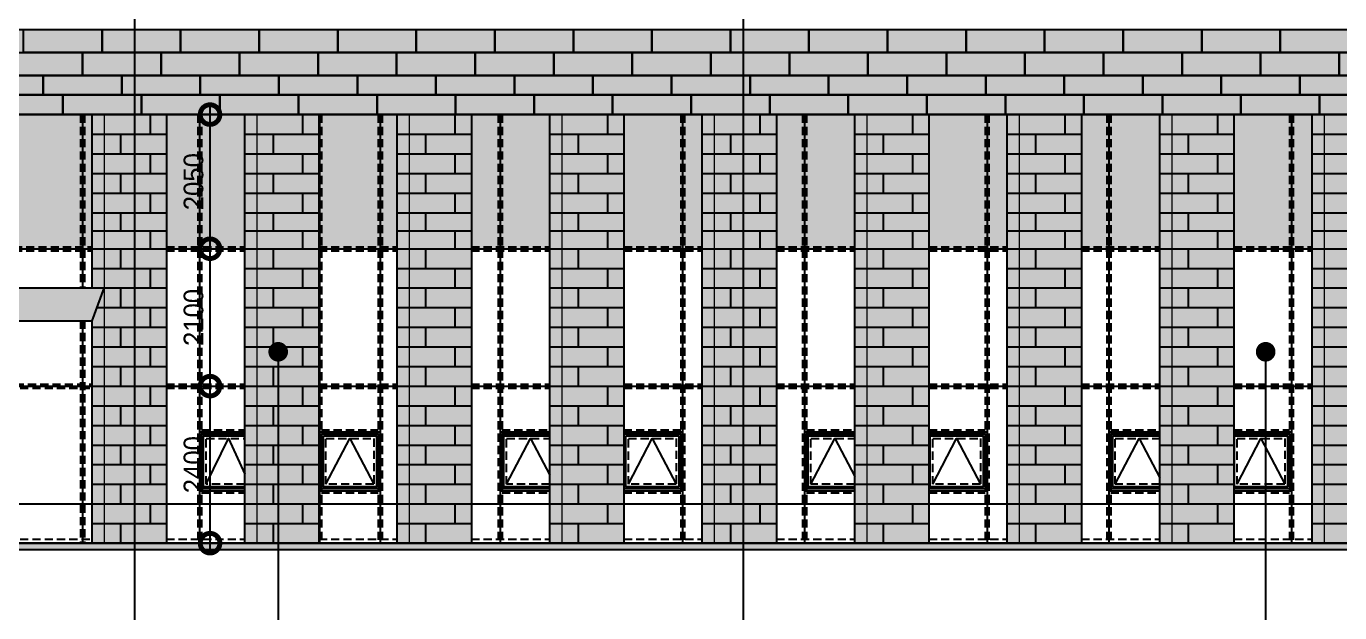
# Model space of a CAD drawing. Extents: x -430745 to 210250, y 0 to 148500.
# Drawn here: x 56336 to 76404, y 36066 to 45029 of the extents above; entities that cross this region are included whole.
import ezdxf

# ---------------------------------------------------------------- set-up
doc = ezdxf.new("R2010")
doc.units = 0
doc.header["$LTSCALE"] = 250
doc.header["$MEASUREMENT"] = 0
doc.linetypes.add('ACAD_ISO05W100', pattern=[33, 24, -3, 0, -3, 0, -3])
doc.linetypes.add('DASHED', pattern=[0.75, 0.5, -0.25])
doc.layers.get('0').update_dxf_attribs({"linetype": 'CONTINUOUS'})
doc.layers.get('Defpoints').update_dxf_attribs({"linetype": 'CONTINUOUS'})
for name, color, linetype in [('A-CEN', 1, 'CONTINUOUS'), ('A-DIM', 7, 'CONTINUOUS'), ('A-ELE-2', 2, 'CONTINUOUS'), ('A-ELE-253', 253, 'CONTINUOUS'), ('A-ELE-254', 254, 'CONTINUOUS'), ('A-ELE-7', 7, 'CONTINUOUS'), ('A-ELE-8 해치', 8, 'CONTINUOUS'), ('A-ELE-8 해치(세로)', 8, 'CONTINUOUS'), ('A-SITE', 2, 'ACAD_ISO05W100'), ('A-WIN-9', 9, 'CONTINUOUS'), ('A-WIN-HID', 9, 'DASHED')]:
    doc.layers.add(name, color=color, linetype=linetype)
doc.layers.add('A-ELE-9', color=9, linetype='CONTINUOUS', lineweight=5)
doc.layers.add('NOPLOT', color=193, linetype='CONTINUOUS', plot=False)
doc.layers.add('NOPLOT-TEXT', color=41, linetype='CONTINUOUS', plot=False)
doc.styles.add('Gdim', font='')
doc.styles.get('Gdim').set_extended_font_data('Dotum')
doc.dimstyles.new('Gdim100', dxfattribs={"dimscale": 100, "dimtxt": 3, "dimasz": 6, "dimexe": 1.5, "dimexo": 2, "dimgap": 1, "dimtad": 1, "dimdec": 0, "dimzin": 0, "dimdsep": 46, "dimtxsty": 'Gdim', "dimblk": 'DOTSMALL', "dimcen": 1.5, "dimdle": 1.5, "dimclrd": 1, "dimclre": 1, "dimclrt": 256, "dimazin": 0, "dimtfac": 1, "dimtdec": 0, "dimtix": 1, "dimtmove": 2, "dimatfit": 3, "dimldrblk": 'DOTSMALL', "dimfxl": 1.5, "dimtolj": 1, "dimtzin": 0, "dimlwd": -1, "dimlwe": -1, "dimarcsym": 0})
pattern_1 = [(50, (0, 0), (546.554, -47.8173), [57.15, -628.65]), (355, (0, 0), (-105.7285, 573.17), [45.72, -502.92]), (100.451, (45.55, -4), (440.8275, 525.35), [48.57, -534.27]), (46.1842, (0, 152.4), (813.237, -126.127), [85.725, -942.975]), (96.6356, (67.8, 141.9), (712.2127, 742.2767), [72.855, -801.405]), (351.184, (0, 152.4), (712.214, 742.2754), [68.58, -754.38]), (21, (76.2, 114.3), (454.8446, -306.7966), [57.15, -628.65]), (326, (76.2, 114.3), (185.406, 552.564), [45.72, -502.92]), (71.4514, (114.1, 88.73), (640.2495, 245.7686), [48.57, -534.27]), (37.5, (0, 0), (9.2658, 253.6651), [0, -496.824, 0, -510.54, 0, -504.825]), (7.5, (0, 0), (200.459, 300.5417), [0, -291.084, 0, -485.394, 0, -192.405]), (327.5, (-169.93, 0), (406.7718, -17.18623), [0, -190.5, 0, -594.36, 0, -788.67]), (317.5, (-246.13, 0), (444.3875, 76.2795), [0, -247.65, 0, -394.716, 0, -560.07])]

# ---------------------------------------------------------------- blocks, each defined once
blk = doc.blocks.new('A-CEN-EAST1')
at = {"layer": 'A-CEN'}
for p, q in [((14778320.5, -289571.4, 0), (14778320.5, -182238.1, 0)), ((14787620.5, -289571.4, 0), (14787620.5, -182238.1, 0)), ((14740192.8, -272425.9, 0), (14886741.9, -272425.9)), ((14740192.8, -273025.9, 0), (14843720.5, -273025.9, 0))]:
    blk.add_line(p, q, dxfattribs=at)
blk = doc.blocks.new('_DotSmall')
at = {"color": 0, "linetype": 'ByBlock', "const_width": 0.5}
blk.add_lwpolyline([(-0.0625, 0, 1), (0.0625, 0, 1)], format="xyb", close=True, dxfattribs=at)
blk = doc.blocks.new('*D18')
at = {"layer": 'Defpoints', "color": 0, "transparency": 16777216}
for p in [(58477, 39529, 0), (59144, 39529), (58477, 37129)]:
    blk.add_point(p, dxfattribs=at)
at = {"layer": 'NOPLOT', "color": 1, "transparency": 16777216}
for p, q in [((59144, 36979), (59144, 39679)), ((58677, 39529), (59294, 39529)), ((58677, 37129), (59294, 37129))]:
    blk.add_line(p, q, dxfattribs=at)
at = {"layer": 'NOPLOT', "color": 1, "transparency": 16777216, "xscale": 600, "yscale": 600, "zscale": 600}
for p, rotation in [((59144, 39529), 90), ((59144, 37129), 270)]:
    blk.add_blockref('_DotSmall', p, dxfattribs=dict(at, rotation=rotation))
at = {"layer": 'NOPLOT', "transparency": 16777216, "insert": (58893, 38329), "char_height": 300, "attachment_point": 5, "rotation": 90, "style": 'Gdim'}
blk.add_mtext('\\A1;2400', dxfattribs=at)
blk = doc.blocks.new('*D19')
at = {"layer": 'Defpoints', "color": 0, "transparency": 16777216}
for p in [(58477, 41629), (59144, 41629, 0), (58477, 39529)]:
    blk.add_point(p, dxfattribs=at)
at = {"layer": 'NOPLOT', "color": 1, "transparency": 16777216}
for p, q in [((59144, 39379, 0), (59144, 41779, 0)), ((58677, 41629, 0), (59294, 41629, 0)), ((58677, 39529, 0), (59294, 39529, 0))]:
    blk.add_line(p, q, dxfattribs=at)
at = {"layer": 'NOPLOT', "color": 1, "transparency": 16777216, "xscale": 600, "yscale": 600, "zscale": 600}
for p, rotation in [((59144, 41629, 0), 90), ((59144, 39529, 0), 270)]:
    blk.add_blockref('_DotSmall', p, dxfattribs=dict(at, rotation=rotation))
at = {"layer": 'NOPLOT', "transparency": 16777216, "insert": (58893, 40579, 0), "char_height": 300, "attachment_point": 5, "rotation": 90, "style": 'Gdim'}
blk.add_mtext('\\A1;2100', dxfattribs=at)
blk = doc.blocks.new('*D20')
at = {"layer": 'Defpoints', "color": 0, "transparency": 16777216}
for p in [(58477, 43679), (59144, 43679, 0), (58477, 41629)]:
    blk.add_point(p, dxfattribs=at)
at = {"layer": 'NOPLOT', "color": 1, "transparency": 16777216}
for p, q in [((59144, 41479, 0), (59144, 43829, 0)), ((58677, 43679, 0), (59294, 43679, 0)), ((58677, 41629, 0), (59294, 41629, 0))]:
    blk.add_line(p, q, dxfattribs=at)
at = {"layer": 'NOPLOT', "color": 1, "transparency": 16777216, "xscale": 600, "yscale": 600, "zscale": 600}
for p, rotation in [((59144, 43679, 0), 90), ((59144, 41629, 0), 270)]:
    blk.add_blockref('_DotSmall', p, dxfattribs=dict(at, rotation=rotation))
at = {"layer": 'NOPLOT', "transparency": 16777216, "insert": (58893, 42654, 0), "char_height": 300, "attachment_point": 5, "rotation": 90, "style": 'Gdim'}
blk.add_mtext('\\A1;2050', dxfattribs=at)
blk = doc.blocks.new('*D12')
at = {"layer": 'Defpoints', "color": 0, "transparency": 16777216}
for p in [(42227, 53179), (56595, 53179), (43095, 45079)]:
    blk.add_point(p, dxfattribs=at)
at = {"layer": 'NOPLOT', "color": 1, "transparency": 16777216}
for p, q in [((42227, 44929), (42227, 53329)), ((56395, 53179), (42077, 53179)), ((42895, 45079), (42077, 45079))]:
    blk.add_line(p, q, dxfattribs=at)
at = {"layer": 'NOPLOT', "color": 1, "transparency": 16777216, "xscale": 600, "yscale": 600, "zscale": 600}
for p, rotation in [((42227, 53179), 90), ((42227, 45079), 270)]:
    blk.add_blockref('_DotSmall', p, dxfattribs=dict(at, rotation=rotation))
at = {"layer": 'NOPLOT', "transparency": 16777216, "insert": (41977, 49129), "char_height": 300, "attachment_point": 5, "rotation": 90, "style": 'Gdim'}
blk.add_mtext('\\A1;8100', dxfattribs=at)
blk = doc.blocks.new('*U100')
for p, q in [((14400, 0), (14400, 350)), ((15600, 0), (15600, 350)), ((16800, 0), (16800, 350)), ((18000, 0), (18000, 350)), ((19200, 0), (19200, 350)), ((20400, 0), (20400, 350)), ((21600, 0), (21600, 350)), ((22800, 0), (22800, 350)), ((24000, 0), (24000, 350)), ((25200, 0), (25200, 350)), ((26400, 0), (26400, 350)), ((27600, 0), (27600, 350)), ((28800, 0), (28800, 350)), ((30000, 0), (30000, 350)), ((31200, 0), (31200, 350)), ((32400, 0), (32400, 350))]:
    blk.add_line(p, q)
at = {"layer": 'NOPLOT'}
for points in [[(13200, 350), (14400, 350), (14400, 0), (13200, 0)], [(14400, 350), (15600, 350), (15600, 0), (14400, 0)], [(15600, 350), (16800, 350), (16800, 0), (15600, 0)], [(16800, 350), (18000, 350), (18000, 0), (16800, 0)], [(18000, 350), (19200, 350), (19200, 0), (18000, 0)], [(19200, 350), (20400, 350), (20400, 0), (19200, 0)], [(20400, 350), (21600, 350), (21600, 0), (20400, 0)], [(21600, 350), (22800, 350), (22800, 0), (21600, 0)], [(22800, 350), (24000, 350), (24000, 0), (22800, 0)], [(24000, 350), (25200, 350), (25200, 0), (24000, 0)], [(25200, 350), (26400, 350), (26400, 0), (25200, 0)], [(26400, 350), (27600, 350), (27600, 0), (26400, 0)], [(27600, 350), (28800, 350), (28800, 0), (27600, 0)], [(28800, 350), (30000, 350), (30000, 0), (28800, 0)], [(30000, 350), (31200, 350), (31200, 0), (30000, 0)], [(31200, 350), (32400, 350), (32400, 0), (31200, 0)], [(32400, 350), (33600, 350), (33600, 0), (32400, 0)]]:
    blk.add_lwpolyline(points, close=True, dxfattribs=at)
blk = doc.blocks.new('*U83')
for p, q in [((13200, 0), (13200, 300)), ((14400, 0), (14400, 300)), ((15600, 0), (15600, 300)), ((16800, 0), (16800, 300)), ((18000, 0), (18000, 300)), ((19200, 0), (19200, 300)), ((20400, 0), (20400, 300)), ((21600, 0), (21600, 300)), ((22800, 0), (22800, 300)), ((24000, 0), (24000, 300)), ((25200, 0), (25200, 300)), ((26400, 0), (26400, 300)), ((27600, 0), (27600, 300)), ((28800, 0), (28800, 300)), ((30000, 0), (30000, 300)), ((31200, 0), (31200, 300)), ((32400, 0), (32400, 300))]:
    blk.add_line(p, q)
at = {"layer": 'NOPLOT'}
for points in [[(12000, 300), (13200, 300), (13200, 0), (12000, 0)], [(13200, 300), (14400, 300), (14400, 0), (13200, 0)], [(14400, 300), (15600, 300), (15600, 0), (14400, 0)], [(15600, 300), (16800, 300), (16800, 0), (15600, 0)], [(16800, 300), (18000, 300), (18000, 0), (16800, 0)], [(18000, 300), (19200, 300), (19200, 0), (18000, 0)], [(19200, 300), (20400, 300), (20400, 0), (19200, 0)], [(20400, 300), (21600, 300), (21600, 0), (20400, 0)], [(21600, 300), (22800, 300), (22800, 0), (21600, 0)], [(22800, 300), (24000, 300), (24000, 0), (22800, 0)], [(24000, 300), (25200, 300), (25200, 0), (24000, 0)], [(25200, 300), (26400, 300), (26400, 0), (25200, 0)], [(26400, 300), (27600, 300), (27600, 0), (26400, 0)], [(27600, 300), (28800, 300), (28800, 0), (27600, 0)], [(28800, 300), (30000, 300), (30000, 0), (28800, 0)], [(30000, 300), (31200, 300), (31200, 0), (30000, 0)], [(31200, 300), (32400, 300), (32400, 0), (31200, 0)], [(32400, 300), (33600, 300), (33600, 0), (32400, 0)]]:
    blk.add_lwpolyline(points, close=True, dxfattribs=at)
blk = doc.blocks.new('*U102')
for p, q in [((13200, 0), (13200, 350)), ((14400, 0), (14400, 350)), ((15600, 0), (15600, 350)), ((16800, 0), (16800, 350)), ((18000, 0), (18000, 350)), ((19200, 0), (19200, 350)), ((20400, 0), (20400, 350)), ((21600, 0), (21600, 350)), ((22800, 0), (22800, 350)), ((24000, 0), (24000, 350)), ((25200, 0), (25200, 350)), ((26400, 0), (26400, 350)), ((27600, 0), (27600, 350)), ((28800, 0), (28800, 350)), ((30000, 0), (30000, 350)), ((31200, 0), (31200, 350)), ((32400, 0), (32400, 350))]:
    blk.add_line(p, q)
at = {"layer": 'NOPLOT'}
for points in [[(12000, 350), (13200, 350), (13200, 0), (12000, 0)], [(13200, 350), (14400, 350), (14400, 0), (13200, 0)], [(14400, 350), (15600, 350), (15600, 0), (14400, 0)], [(15600, 350), (16800, 350), (16800, 0), (15600, 0)], [(16800, 350), (18000, 350), (18000, 0), (16800, 0)], [(18000, 350), (19200, 350), (19200, 0), (18000, 0)], [(19200, 350), (20400, 350), (20400, 0), (19200, 0)], [(20400, 350), (21600, 350), (21600, 0), (20400, 0)], [(21600, 350), (22800, 350), (22800, 0), (21600, 0)], [(22800, 350), (24000, 350), (24000, 0), (22800, 0)], [(24000, 350), (25200, 350), (25200, 0), (24000, 0)], [(25200, 350), (26400, 350), (26400, 0), (25200, 0)], [(26400, 350), (27600, 350), (27600, 0), (26400, 0)], [(27600, 350), (28800, 350), (28800, 0), (27600, 0)], [(28800, 350), (30000, 350), (30000, 0), (28800, 0)], [(30000, 350), (31200, 350), (31200, 0), (30000, 0)], [(31200, 350), (32400, 350), (32400, 0), (31200, 0)], [(32400, 350), (33600, 350), (33600, 0), (32400, 0)]]:
    blk.add_lwpolyline(points, close=True, dxfattribs=at)
blk = doc.blocks.new('*U85')
for p, q in [((13200, 0), (13200, 300)), ((14400, 0), (14400, 300)), ((15600, 0), (15600, 300)), ((16800, 0), (16800, 300)), ((18000, 0), (18000, 300)), ((19200, 0), (19200, 300)), ((20400, 0), (20400, 300)), ((21600, 0), (21600, 300)), ((22800, 0), (22800, 300)), ((24000, 0), (24000, 300)), ((25200, 0), (25200, 300)), ((26400, 0), (26400, 300)), ((27600, 0), (27600, 300)), ((28800, 0), (28800, 300)), ((30000, 0), (30000, 300)), ((31200, 0), (31200, 300)), ((32400, 0), (32400, 300))]:
    blk.add_line(p, q)
at = {"layer": 'NOPLOT'}
for points in [[(12000, 300), (13200, 300), (13200, 0), (12000, 0)], [(13200, 300), (14400, 300), (14400, 0), (13200, 0)], [(14400, 300), (15600, 300), (15600, 0), (14400, 0)], [(15600, 300), (16800, 300), (16800, 0), (15600, 0)], [(16800, 300), (18000, 300), (18000, 0), (16800, 0)], [(18000, 300), (19200, 300), (19200, 0), (18000, 0)], [(19200, 300), (20400, 300), (20400, 0), (19200, 0)], [(20400, 300), (21600, 300), (21600, 0), (20400, 0)], [(21600, 300), (22800, 300), (22800, 0), (21600, 0)], [(22800, 300), (24000, 300), (24000, 0), (22800, 0)], [(24000, 300), (25200, 300), (25200, 0), (24000, 0)], [(25200, 300), (26400, 300), (26400, 0), (25200, 0)], [(26400, 300), (27600, 300), (27600, 0), (26400, 0)], [(27600, 300), (28800, 300), (28800, 0), (27600, 0)], [(28800, 300), (30000, 300), (30000, 0), (28800, 0)], [(30000, 300), (31200, 300), (31200, 0), (30000, 0)], [(31200, 300), (32400, 300), (32400, 0), (31200, 0)], [(32400, 300), (33600, 300), (33600, 0), (32400, 0)]]:
    blk.add_lwpolyline(points, close=True, dxfattribs=at)
blk = doc.blocks.new('A$C13511a39')
at = {"layer": 'A-ELE-8 해치(세로)'}
for p, q in [((700, 0), (700, -300)), ((250, -300), (250, -600)), ((700, -600), (700, -900)), ((250, -900), (250, -1200)), ((700, -1200), (700, -1500)), ((250, -1500), (250, -1775)), ((700, -1775), (700, -2050)), ((250, -2050), (250, -2350)), ((700, -2350), (700, -2650)), ((250, -2650), (250, -2950)), ((700, -2950), (700, -3250)), ((250, -3250), (250, -3550)), ((700, -3550), (700, -3850)), ((250, -3850), (250, -4150)), ((700, -4150), (700, -4450)), ((250, -4450), (250, -4750)), ((700, -4750), (700, -5050)), ((250, -5050), (250, -5350)), ((700, -5350), (700, -5650)), ((250, -5650), (250, -5950)), ((700, -5950), (700, -6250)), ((250, -6250), (250, -6550))]:
    blk.add_line(p, q, dxfattribs=at)

msp = doc.modelspace()

# ---------------------------------------------------------------- hatches: boundary and pattern name
at = {"layer": 'A-ELE-253'}
h = msp.add_hatch(dxfattribs=at)
h.set_pattern_fill('AR-CONC', color=256, scale=3)
h.set_pattern_definition([(50, (0, 44926), (546.554, -47.8173), [57.15, -628.65]), (355, (0, 44926), (-105.7285, 573.17), [45.72, -502.92]), (100.451, (45.55, 44922), (440.8275, 525.35), [48.57, -534.27]), (46.1842, (0, 45078.4), (813.237, -126.127), [85.725, -942.975]), (96.6356, (67.8, 45067.9), (712.213, 742.2767), [72.855, -801.405]), (351.184, (0, 45078.4), (712.214, 742.2754), [68.58, -754.38]), (21, (76.2, 45040.3), (454.8446, -306.7966), [57.15, -628.65]), (326, (76.2, 45040.3), (185.406, 552.564), [45.72, -502.92]), (71.4514, (114.1, 45014.7), (640.2495, 245.7686), [48.57, -534.27]), (37.5, (0, 44925.98), (9.2658, 253.6651), [0, -496.824, 0, -510.54, 0, -504.825]), (7.5, (0, 44925.98), (200.459, 300.5417), [0, -291.084, 0, -485.394, 0, -192.405]), (327.5, (-169.93, 44925.98), (406.7718, -17.18623), [0, -190.5, 0, -594.36, 0, -788.67]), (317.5, (-246.13, 44926), (444.3875, 76.2795), [0, -247.65, 0, -394.716, 0, -560.07])])
h.paths.add_polyline_path([(103995.3, 37506), (105470.3, 37628.9), (105470.3, 44978.9), (43095.3, 44978.9), (43095.3, 36928.9), (43095.3, 36928.9), (44495.3, 37006.7), (44495.3, 43678.9), (103995.3, 43678.9)])
h = msp.add_hatch(dxfattribs=at)
h.set_pattern_fill('AR-CONC', color=256, scale=3)
h.set_pattern_definition(pattern_1)
h.paths.add_polyline_path([(45876.8, 43678.9), (45693.7, 43678.9), (45693.7, 37128.9), (45876.8, 37128.9)])
h.paths.add_polyline_path([(46826.8, 43678.9), (45876.8, 43678.9), (45876.8, 37128.9), (46826.8, 37128.9)])
h.paths.add_polyline_path([(48206.8, 43678.9), (48023.7, 43678.9), (48023.7, 37128.9), (48206.8, 37128.9)])
h.paths.add_polyline_path([(49156.8, 43678.9), (48206.8, 43678.9), (48206.8, 37128.9), (49156.8, 37128.9)])
h.paths.add_polyline_path([(50536.8, 43678.9), (50353.7, 43678.9), (50353.7, 37128.9), (50536.8, 37128.9)])
h.paths.add_polyline_path([(51486.8, 43678.9), (50536.8, 43678.9), (50536.8, 41028.9), (51486.8, 41028.9)])
h.paths.add_polyline_path([(57526.8, 41028.9), (50536.8, 41028.9), (50931.1, 40528.9), (57343.7, 40528.9)])
h.paths.add_polyline_path([(51486.8, 40528.9), (50931.1, 40528.9), (50536.8, 41028.9), (50536.8, 37128.9), (51486.8, 37128.9)])
h.paths.add_polyline_path([(52866.8, 43678.9), (52683.7, 43678.9), (52683.7, 41028.9), (52866.8, 41028.9)])
h.paths.add_polyline_path([(53816.8, 43678.9), (52866.8, 43678.9), (52866.8, 41028.9), (53816.8, 41028.9)])
h.paths.add_polyline_path([(55196.8, 43678.9), (55013.7, 43678.9), (55013.7, 41028.9), (55196.8, 41028.9)])
h.paths.add_polyline_path([(56146.8, 43678.9), (55196.8, 43678.9), (55196.8, 41028.9), (56146.8, 41028.9)])
h.paths.add_polyline_path([(58476.8, 43678.9), (57526.8, 43678.9), (57526.8, 37128.9), (58476.8, 37128.9)])
h.paths.add_polyline_path([(57526.8, 43678.9), (57343.7, 43678.9), (57343.7, 41028.9), (57526.8, 41028.9)])
h.paths.add_polyline_path([(57526.8, 41028.9), (57343.7, 40528.9), (57343.7, 37128.9), (57526.8, 37128.9)])
h.paths.add_polyline_path([(59856.8, 43678.9), (59673.7, 43678.9), (59673.7, 37128.9), (59856.8, 37128.9)])
h.paths.add_polyline_path([(60806.8, 43678.9), (59856.8, 43678.9), (59856.8, 37128.9), (60806.8, 37128.9)])
h.paths.add_polyline_path([(63136.8, 43678.9), (62186.8, 43678.9), (62186.8, 37128.9), (63136.8, 37128.9)])
h.paths.add_polyline_path([(62186.8, 43678.9), (62003.7, 43678.9), (62003.7, 37128.9), (62186.8, 37128.9)])
h.paths.add_polyline_path([(64516.8, 43678.9), (64333.7, 43678.9), (64333.7, 37128.9), (64516.8, 37128.9)])
h.paths.add_polyline_path([(65466.8, 43678.9), (64516.8, 43678.9), (64516.8, 37128.9), (65466.8, 37128.9)])
h.paths.add_polyline_path([(66846.8, 43678.9), (66663.7, 43678.9), (66663.7, 37128.9), (66846.8, 37128.9)])
h.paths.add_polyline_path([(67796.8, 43678.9), (66846.8, 43678.9), (66846.8, 37128.9), (67796.8, 37128.9)])
h.paths.add_polyline_path([(69176.8, 43678.9), (68993.7, 43678.9), (68993.7, 37128.9), (69176.8, 37128.9)])
h.paths.add_polyline_path([(70126.8, 43678.9), (69176.8, 43678.9), (69176.8, 37128.9), (70126.8, 37128.9)])
h.paths.add_polyline_path([(71506.8, 43678.9), (71323.7, 43678.9), (71323.7, 37128.9), (71506.8, 37128.9)])
h.paths.add_polyline_path([(72456.8, 43678.9), (71506.8, 43678.9), (71506.8, 37128.9), (72456.8, 37128.9)])
h.paths.add_polyline_path([(73836.8, 43678.9), (73653.7, 43678.9), (73653.7, 37128.9), (73836.8, 37128.9)])
h.paths.add_polyline_path([(74786.8, 43678.9), (73836.8, 43678.9), (73836.8, 37128.9), (74786.8, 37128.9)])
h.paths.add_polyline_path([(76166.8, 43678.9), (75983.7, 43678.9), (75983.7, 37128.9), (76166.8, 37128.9)])
h.paths.add_polyline_path([(77116.8, 43678.9), (76166.8, 43678.9), (76166.8, 37128.9), (77116.8, 37128.9)])
h.paths.add_polyline_path([(78496.8, 43678.9), (78313.7, 43678.9), (78313.7, 37128.9), (78496.8, 37128.9)])
h.paths.add_polyline_path([(79446.8, 43678.9), (78496.8, 43678.9), (78496.8, 37128.9), (79446.8, 37128.9)])
h.paths.add_polyline_path([(80826.8, 43678.9), (80643.7, 43678.9), (80643.7, 37128.9), (80826.8, 37128.9)])
h.paths.add_polyline_path([(81776.8, 43678.9), (80826.8, 43678.9), (80826.8, 37128.9), (81776.8, 37128.9)])
h.paths.add_polyline_path([(83156.8, 43678.9), (82973.7, 43678.9), (82973.7, 37128.9), (83156.8, 37128.9)])
h.paths.add_polyline_path([(84106.8, 43678.9), (83156.8, 43678.9), (83156.8, 37128.9), (84106.8, 37128.9)])
h.paths.add_polyline_path([(85486.8, 43678.9), (85303.7, 43678.9), (85303.7, 37128.9), (85486.8, 37128.9)])
h.paths.add_polyline_path([(86436.8, 43678.9), (85486.8, 43678.9), (85486.8, 37128.9), (86436.8, 37128.9)])
h.paths.add_polyline_path([(87816.8, 43678.9), (87633.7, 43678.9), (87633.7, 37128.9), (87816.8, 37128.9)])
h.paths.add_polyline_path([(88766.8, 43678.9), (87816.8, 43678.9), (87816.8, 37128.9), (88766.8, 37128.9)])
h.paths.add_polyline_path([(90146.8, 43678.9), (89963.7, 43678.9), (89963.7, 37128.9), (90146.8, 37128.9)])
h.paths.add_polyline_path([(91096.8, 43678.9), (90146.8, 43678.9), (90146.8, 37128.9), (91096.8, 37128.9)])
h.paths.add_polyline_path([(92476.8, 43678.9), (92293.7, 43678.9), (92293.7, 37128.9), (92476.8, 37128.9)])
h.paths.add_polyline_path([(93426.8, 43678.9), (92476.8, 43678.9), (92476.8, 37128.9), (93426.8, 37128.9)])
h.paths.add_polyline_path([(94806.8, 43678.9), (94623.7, 43678.9), (94623.7, 37128.9), (94806.8, 37128.9)])
h.paths.add_polyline_path([(95756.8, 43678.9), (94806.8, 43678.9), (94806.8, 37128.9), (95756.8, 37128.9)])
h.paths.add_polyline_path([(97136.8, 43678.9), (96953.7, 43678.9), (96953.7, 37128.9), (97136.8, 37128.9)])
h.paths.add_polyline_path([(98086.8, 43678.9), (97136.8, 43678.9), (97136.8, 37128.9), (98086.8, 37128.9)])
h.paths.add_polyline_path([(99466.8, 43678.9), (99283.7, 43678.9), (99283.7, 37128.9), (99466.8, 37128.9)])
h.paths.add_polyline_path([(100416.8, 43678.9), (99466.8, 43678.9), (99466.8, 37128.9), (100416.8, 37128.9)])
h.paths.add_polyline_path([(101796.8, 37322.8), (102746.8, 37402), (102746.8, 43678.9), (101796.8, 43678.9)])
h.paths.add_polyline_path([(101613.7, 37307.6), (101796.8, 37322.8), (101796.8, 43678.9), (101613.7, 43678.9)])
h = msp.add_hatch(dxfattribs=at)
h.set_pattern_fill('AR-CONC', color=256, scale=3)
h.set_pattern_definition(pattern_1)
h.paths.add_polyline_path([(99470.3, 37128.9), (44495.3, 37128.9), (44495.3, 37006.7), (44895.3, 37028.9), (98270.3, 37028.9)])
at = {"layer": 'A-ELE-254'}
h = msp.add_hatch(color=256, dxfattribs=at)
h.dxf.hatch_style = 1
h.paths.add_polyline_path([(47815.3, 43678.9), (46895.3, 43678.9), (46895.3, 41628.9), (47815.3, 41628.9)])
h.paths.add_polyline_path([(48023.7, 43678.9), (47815.3, 43678.9), (47815.3, 41628.9), (48023.7, 41628.9)])
h.paths.add_polyline_path([(49635.3, 43678.9), (49156.8, 43678.9), (49156.8, 41628.9), (49635.3, 41628.9)])
h.paths.add_polyline_path([(50353.7, 43678.9), (49635.3, 43678.9), (49635.3, 41628.9), (50353.7, 41628.9)])
h.paths.add_polyline_path([(52345.3, 43678.9), (51486.8, 43678.9), (51486.8, 41628.9), (52345.3, 41628.9)])
h.paths.add_polyline_path([(52683.7, 43678.9), (52345.3, 43678.9), (52345.3, 41628.9), (52683.7, 41628.9)])
h.paths.add_polyline_path([(55013.7, 43678.9), (53816.8, 43678.9), (53816.8, 41628.9), (55013.7, 41628.9)])
h.paths.add_polyline_path([(57075.3, 43678.9), (56165.3, 43678.9), (56165.3, 41628.9), (57075.3, 41628.9)])
h.paths.add_polyline_path([(57343.7, 43678.9), (57075.3, 43678.9), (57075.3, 41628.9), (57343.7, 41628.9)])
h.paths.add_polyline_path([(58925.3, 43678.9), (58476.8, 43678.9), (58476.8, 41628.9), (58925.3, 41628.9)])
h.paths.add_polyline_path([(59673.7, 43678.9), (58925.3, 43678.9), (58925.3, 41628.9), (59673.7, 41628.9)])
h.paths.add_polyline_path([(61715.3, 43678.9), (60806.8, 43678.9), (60806.8, 41628.9), (61715.3, 41628.9)])
h.paths.add_polyline_path([(62003.7, 43678.9), (61715.3, 43678.9), (61715.3, 41628.9), (62003.7, 41628.9)])
h.paths.add_polyline_path([(63575.3, 43678.9), (63136.8, 43678.9), (63136.8, 41628.9), (63575.3, 41628.9)])
h.paths.add_polyline_path([(64333.7, 43678.9), (63575.3, 43678.9), (63575.3, 41628.9), (64333.7, 41628.9)])
h.paths.add_polyline_path([(66365.3, 43678.9), (65466.8, 43678.9), (65466.8, 41628.9), (66365.3, 41628.9)])
h.paths.add_polyline_path([(66663.7, 43678.9), (66365.3, 43678.9), (66365.3, 41628.9), (66663.7, 41628.9)])
h.paths.add_polyline_path([(68225.3, 43678.9), (67796.8, 43678.9), (67796.8, 41628.9), (68225.3, 41628.9)])
h.paths.add_polyline_path([(68993.7, 43678.9), (68225.3, 43678.9), (68225.3, 41628.9), (68993.7, 41628.9)])
h.paths.add_polyline_path([(71015.3, 43678.9), (70126.8, 43678.9), (70126.8, 41628.9), (71015.3, 41628.9)])
h.paths.add_polyline_path([(71323.7, 43678.9), (71015.3, 43678.9), (71015.3, 41628.9), (71323.7, 41628.9)])
h.paths.add_polyline_path([(72875.3, 43678.9), (72456.8, 43678.9), (72456.8, 41628.9), (72875.3, 41628.9)])
h.paths.add_polyline_path([(73653.7, 43678.9), (72875.3, 43678.9), (72875.3, 41628.9), (73653.7, 41628.9)])
h.paths.add_polyline_path([(75665.3, 43678.9), (74786.8, 43678.9), (74786.8, 41628.9), (75665.3, 41628.9)])
h.paths.add_polyline_path([(75983.7, 43678.9), (75665.3, 43678.9), (75665.3, 41628.9), (75983.7, 41628.9)])
h.paths.add_polyline_path([(77525.3, 43678.9), (77116.8, 43678.9), (77116.8, 41628.9), (77525.3, 41628.9)])
h.paths.add_polyline_path([(78313.7, 43678.9), (77525.3, 43678.9), (77525.3, 41628.9), (78313.7, 41628.9)])
h.paths.add_polyline_path([(80315.3, 43678.9), (79446.8, 43678.9), (79446.8, 41628.9), (80315.3, 41628.9)])
h.paths.add_polyline_path([(80643.7, 43678.9), (80315.3, 43678.9), (80315.3, 41628.9), (80643.7, 41628.9)])
h.paths.add_polyline_path([(82289.3, 43678.9), (81776.8, 43678.9), (81776.8, 41628.9), (82289.3, 41628.9)])
h.paths.add_polyline_path([(82973.7, 43678.9), (82289.3, 43678.9), (82289.3, 41628.9), (82973.7, 41628.9)])
h.paths.add_polyline_path([(84377.3, 43678.9), (84106.8, 43678.9), (84106.8, 41628.9), (84377.3, 41628.9)])
h.paths.add_polyline_path([(85303.7, 43678.9), (84377.3, 43678.9), (84377.3, 41628.9), (85303.7, 41628.9)])
h.paths.add_polyline_path([(87301.3, 43678.9), (86465.3, 43678.9), (86465.3, 41628.9), (87301.3, 41628.9)])
h.paths.add_polyline_path([(86465.3, 43678.9), (86436.8, 43678.9), (86436.8, 41628.9), (86465.3, 41628.9)])
h.paths.add_polyline_path([(87633.7, 43678.9), (87301.3, 43678.9), (87301.3, 41628.9), (87633.7, 41628.9)])
h.paths.add_polyline_path([(88973.3, 43678.9), (88766.8, 43678.9), (88766.8, 41628.9), (88973.3, 41628.9)])
h.paths.add_polyline_path([(89809.3, 43678.9), (88973.3, 43678.9), (88973.3, 41628.9), (89809.3, 41628.9)])
h.paths.add_polyline_path([(89963.7, 43678.9), (89809.3, 43678.9), (89809.3, 41628.9), (89963.7, 41628.9)])
h.paths.add_polyline_path([(91595.3, 43678.9), (91096.8, 43678.9), (91096.8, 41628.9), (91595.3, 41628.9)])
h.paths.add_polyline_path([(92293.7, 43678.9), (91595.3, 43678.9), (91595.3, 41628.9), (92293.7, 41628.9)])
h.paths.add_polyline_path([(93495.3, 43678.9), (93426.8, 43678.9), (93426.8, 41628.9), (93495.3, 41628.9)])
h.paths.add_polyline_path([(94445.3, 43678.9), (93495.3, 43678.9), (93495.3, 41628.9), (94445.3, 41628.9)])
h.paths.add_polyline_path([(94623.7, 43678.9), (94445.3, 43678.9), (94445.3, 41628.9), (94623.7, 41628.9)])
h.paths.add_polyline_path([(96345.3, 43678.9), (95756.8, 43678.9), (95756.8, 41628.9), (96345.3, 41628.9)])
h.paths.add_polyline_path([(96953.7, 43678.9), (96345.3, 43678.9), (96345.3, 41628.9), (96953.7, 41628.9)])
h.paths.add_polyline_path([(98245.3, 43678.9), (98086.8, 43678.9), (98086.8, 41628.9), (98245.3, 41628.9)])
h.paths.add_polyline_path([(99195.3, 43678.9), (98245.3, 43678.9), (98245.3, 41628.9), (99195.3, 41628.9)])
h.paths.add_polyline_path([(99283.7, 43678.9), (99195.3, 43678.9), (99195.3, 41628.9), (99283.7, 41628.9)])
h.paths.add_polyline_path([(101095.3, 43678.9), (100416.8, 43678.9), (100416.8, 41628.9), (101095.3, 41628.9)])
h.paths.add_polyline_path([(101613.7, 43678.9), (101095.3, 43678.9), (101095.3, 41628.9), (101613.7, 41628.9)])
h.paths.add_polyline_path([(102995.3, 43678.9), (102746.8, 43678.9), (102746.8, 41628.9), (102995.3, 41628.9)])
h.paths.add_polyline_path([(103995.3, 43678.9), (102995.3, 43678.9), (102995.3, 41628.9), (103995.3, 41628.9)])
at = {"layer": 'A-ELE-8 해치'}
h = msp.add_hatch(dxfattribs=at)
h.set_pattern_fill('_USER', color=256, scale=300, pattern_type=0)
h.set_pattern_definition([(0, (44495.25, 43678.93), (0, 300), [])])
h.paths.add_polyline_path([(44495.3, 43678.9), (43095.3, 43678.9), (43095.3, 42178.9), (44495.3, 42178.9)])
h.paths.add_polyline_path([(46826.8, 43678.9), (45693.7, 43678.9), (45693.7, 42178.9), (46826.8, 42178.9)])
h.paths.add_polyline_path([(49156.8, 43678.9), (48023.7, 43678.9), (48023.7, 42178.9), (49156.8, 42178.9)])
h.paths.add_polyline_path([(51486.8, 43678.9), (50353.7, 43678.9), (50353.7, 42178.9), (51486.8, 42178.9)])
h.paths.add_polyline_path([(53816.8, 43678.9), (52683.7, 43678.9), (52683.7, 42178.9), (53816.8, 42178.9)])
h.paths.add_polyline_path([(56146.8, 43678.9), (55013.7, 43678.9), (55013.7, 42178.9), (56146.8, 42178.9)])
h.paths.add_polyline_path([(58476.8, 43678.9), (57343.7, 43678.9), (57343.7, 42178.9), (58476.8, 42178.9)])
h.paths.add_polyline_path([(60806.8, 43678.9), (59673.7, 43678.9), (59673.7, 42178.9), (60806.8, 42178.9)])
h.paths.add_polyline_path([(63136.8, 43678.9), (62003.7, 43678.9), (62003.7, 42178.9), (63136.8, 42178.9)])
h.paths.add_polyline_path([(65466.8, 43678.9), (64333.7, 43678.9), (64333.7, 42178.9), (65466.8, 42178.9)])
h.paths.add_polyline_path([(67796.8, 43678.9), (66663.7, 43678.9), (66663.7, 42178.9), (67796.8, 42178.9)])
h.paths.add_polyline_path([(70126.8, 43678.9), (68993.7, 43678.9), (68993.7, 42178.9), (70126.8, 42178.9)])
h.paths.add_polyline_path([(72456.8, 43678.9), (71323.7, 43678.9), (71323.7, 42178.9), (72456.8, 42178.9)])
h.paths.add_polyline_path([(74786.8, 43678.9), (73653.7, 43678.9), (73653.7, 42178.9), (74786.8, 42178.9)])
h.paths.add_polyline_path([(77116.8, 43678.9), (75983.7, 43678.9), (75983.7, 42178.9), (77116.8, 42178.9)])
h.paths.add_polyline_path([(79446.8, 43678.9), (78313.7, 43678.9), (78313.7, 42178.9), (79446.8, 42178.9)])
h.paths.add_polyline_path([(81776.8, 43678.9), (80643.7, 43678.9), (80643.7, 42178.9), (81776.8, 42178.9)])
h.paths.add_polyline_path([(84106.8, 43678.9), (82973.7, 43678.9), (82973.7, 42178.9), (84106.8, 42178.9)])
h.paths.add_polyline_path([(86436.8, 43678.9), (85303.7, 43678.9), (85303.7, 42178.9), (86436.8, 42178.9)])
h.paths.add_polyline_path([(88766.8, 43678.9), (87633.7, 43678.9), (87633.7, 42178.9), (88766.8, 42178.9)])
h.paths.add_polyline_path([(91096.8, 43678.9), (89963.7, 43678.9), (89963.7, 42178.9), (91096.8, 42178.9)])
h.paths.add_polyline_path([(93426.8, 43678.9), (92293.7, 43678.9), (92293.7, 42178.9), (93426.8, 42178.9)])
h.paths.add_polyline_path([(95756.8, 43678.9), (94623.7, 43678.9), (94623.7, 42178.9), (95756.8, 42178.9)])
h.paths.add_polyline_path([(98086.8, 43678.9), (96953.7, 43678.9), (96953.7, 42178.9), (98086.8, 42178.9)])
h.paths.add_polyline_path([(100416.8, 43678.9), (99283.7, 43678.9), (99283.7, 42178.9), (100416.8, 42178.9)])
h.paths.add_polyline_path([(102746.8, 43678.9), (101613.7, 43678.9), (101613.7, 42178.9), (102746.8, 42178.9)])
h.paths.add_polyline_path([(105470.3, 43678.9), (103995.3, 43678.9), (103995.3, 42178.9), (105470.3, 42178.9)])
h = msp.add_hatch(dxfattribs=at)
h.set_pattern_fill('_USER', color=256, scale=300, pattern_type=0)
h.set_pattern_definition([(0, (43095.25, 41628.93), (0, 300), [])])
h.paths.add_polyline_path([(44495.3, 41628.9), (43095.3, 41628.9), (43095.3, 36928.9), (43095.3, 36928.9), (44495.3, 37006.7)])
h.paths.add_polyline_path([(46826.8, 41628.9), (45693.7, 41628.9), (45693.7, 37128.9), (46826.8, 37128.9)])
h.paths.add_polyline_path([(49156.8, 41628.9), (48023.7, 41628.9), (48023.7, 37128.9), (49156.8, 37128.9)])
h.paths.add_polyline_path([(51486.8, 40528.9), (50931.1, 40528.9), (50536.8, 41028.9), (51486.8, 41028.9), (51486.8, 41628.9), (50353.7, 41628.9), (50353.7, 37128.9), (51486.8, 37128.9)])
h.paths.add_polyline_path([(56146.8, 41628.9), (55013.7, 41628.9), (55013.7, 41028.9), (56146.8, 41028.9)])
h.paths.add_polyline_path([(53816.8, 41628.9), (52683.7, 41628.9), (52683.7, 41028.9), (53816.8, 41028.9)])
h.paths.add_polyline_path([(58476.8, 41628.9), (57343.7, 41628.9), (57343.7, 41028.9), (57526.8, 41028.9), (57343.7, 40528.9), (57343.7, 37128.9), (58476.8, 37128.9)])
h.paths.add_polyline_path([(60806.8, 41628.9), (59673.7, 41628.9), (59673.7, 37128.9), (60806.8, 37128.9)])
h.paths.add_polyline_path([(63136.8, 41628.9), (62003.7, 41628.9), (62003.7, 37128.9), (63136.8, 37128.9)])
h.paths.add_polyline_path([(65466.8, 41628.9), (64333.7, 41628.9), (64333.7, 37128.9), (65466.8, 37128.9)])
h.paths.add_polyline_path([(67796.8, 41628.9), (66663.7, 41628.9), (66663.7, 37128.9), (67796.8, 37128.9)])
h.paths.add_polyline_path([(70126.8, 41628.9), (68993.7, 41628.9), (68993.7, 37128.9), (70126.8, 37128.9)])
h.paths.add_polyline_path([(72456.8, 41628.9), (71323.7, 41628.9), (71323.7, 37128.9), (72456.8, 37128.9)])
h.paths.add_polyline_path([(74786.8, 41628.9), (73653.7, 41628.9), (73653.7, 37128.9), (74786.8, 37128.9)])
h.paths.add_polyline_path([(77116.8, 41628.9), (75983.7, 41628.9), (75983.7, 37128.9), (77116.8, 37128.9)])
h.paths.add_polyline_path([(79446.8, 41628.9), (78313.7, 41628.9), (78313.7, 37128.9), (79446.8, 37128.9)])
h.paths.add_polyline_path([(81776.8, 41628.9), (80643.7, 41628.9), (80643.7, 37128.9), (81776.8, 37128.9)])
h.paths.add_polyline_path([(84106.8, 41628.9), (82973.7, 41628.9), (82973.7, 37128.9), (84106.8, 37128.9)])
h.paths.add_polyline_path([(86436.8, 41628.9), (85303.7, 41628.9), (85303.7, 37128.9), (86436.8, 37128.9)])
h.paths.add_polyline_path([(88766.8, 41628.9), (87633.7, 41628.9), (87633.7, 37128.9), (88766.8, 37128.9)])
h.paths.add_polyline_path([(91096.8, 41628.9), (89963.7, 41628.9), (89963.7, 37128.9), (91096.8, 37128.9)])
h.paths.add_polyline_path([(93426.8, 41628.9), (92293.7, 41628.9), (92293.7, 37128.9), (93426.8, 37128.9)])
h.paths.add_polyline_path([(95756.8, 41628.9), (94623.7, 41628.9), (94623.7, 37128.9), (95756.8, 37128.9)])
h.paths.add_polyline_path([(98086.8, 41628.9), (96953.7, 41628.9), (96953.7, 37128.9), (98086.8, 37128.9)])
h.paths.add_polyline_path([(100416.8, 41628.9), (99283.7, 41628.9), (99283.7, 37128.9), (99470.3, 37128.9), (100416.8, 37207.8)])
h.paths.add_polyline_path([(102746.8, 41628.9), (101613.7, 41628.9), (101613.7, 37307.6), (102746.8, 37402)])
h.paths.add_polyline_path([(105470.3, 41628.9), (103995.3, 41628.9), (103995.3, 37506), (105470.3, 37628.9)])

# ---------------------------------------------------------------- linework, layer by layer
at = {"layer": 'A-ELE-2'}
for p, q in [((43095.3, 44978.9), (105470.3, 44978.9)), ((44495.3, 43678.9), (103995.3, 43678.9)), ((99470.3, 37128.9), (44495.3, 37128.9))]:
    msp.add_line(p, q, dxfattribs=at)
at = {"layer": 'A-ELE-7', "elevation": 0}
msp.add_lwpolyline([(57343.7, 41028.9), (57343.7, 43678.9), (58476.8, 43678.9), (58476.8, 37128.9), (57343.7, 37128.9), (57343.7, 40528.9)], dxfattribs=at)
for points in [[(59673.7, 43678.9), (60806.8, 43678.9), (60806.8, 37128.9), (59673.7, 37128.9)], [(62003.7, 43678.9), (63136.8, 43678.9), (63136.8, 37128.9), (62003.7, 37128.9)], [(64333.7, 43678.9), (65466.8, 43678.9), (65466.8, 37128.9), (64333.7, 37128.9)], [(66663.7, 43678.9), (67796.8, 43678.9), (67796.8, 37128.9), (66663.7, 37128.9)], [(68993.7, 43678.9), (70126.8, 43678.9), (70126.8, 37128.9), (68993.7, 37128.9)], [(71323.7, 43678.9), (72456.8, 43678.9), (72456.8, 37128.9), (71323.7, 37128.9)], [(73653.7, 43678.9), (74786.8, 43678.9), (74786.8, 37128.9), (73653.7, 37128.9)], [(75983.7, 43678.9), (77116.8, 43678.9), (77116.8, 37128.9), (75983.7, 37128.9)], [(50931.1, 40528.9), (57343.7, 40528.9), (57526.8, 41028.9), (50536.8, 41028.9)]]:
    msp.add_lwpolyline(points, close=True, dxfattribs=at)
at = {"layer": 'A-ELE-8 해치'}
for p, q in [((43095.3, 44628.9), (105470.3, 44628.9)), ((43095.3, 44278.9), (105470.3, 44278.9)), ((43095.3, 43978.9), (105470.3, 43978.9)), ((57343.7, 42178.9), (58476.8, 42178.9)), ((59673.7, 42178.9), (60806.8, 42178.9)), ((62003.7, 42178.9), (63136.8, 42178.9)), ((64333.7, 42178.9), (65466.8, 42178.9)), ((66663.7, 42178.9), (67796.8, 42178.9)), ((68993.7, 42178.9), (70126.8, 42178.9)), ((71323.7, 42178.9), (72456.8, 42178.9)), ((73653.7, 42178.9), (74786.8, 42178.9)), ((75983.7, 42178.9), (77116.8, 42178.9)), ((57343.7, 41903.9), (58476.8, 41903.9)), ((59673.7, 41903.9), (60806.8, 41903.9)), ((62003.7, 41903.9), (63136.8, 41903.9)), ((64333.7, 41903.9), (65466.8, 41903.9)), ((66663.7, 41903.9), (67796.8, 41903.9)), ((68993.7, 41903.9), (70126.8, 41903.9)), ((71323.7, 41903.9), (72456.8, 41903.9)), ((73653.7, 41903.9), (74786.8, 41903.9)), ((75983.7, 41903.9), (77116.8, 41903.9)), ((57343.7, 41628.9), (58476.8, 41628.9)), ((59673.7, 41628.9), (60806.8, 41628.9)), ((62003.7, 41628.9), (63136.8, 41628.9)), ((64333.7, 41628.9), (65466.8, 41628.9)), ((66663.7, 41628.9), (67796.8, 41628.9)), ((68993.7, 41628.9), (70126.8, 41628.9)), ((71323.7, 41628.9), (72456.8, 41628.9)), ((73653.7, 41628.9), (74786.8, 41628.9)), ((75983.7, 41628.9), (77116.8, 41628.9))]:
    msp.add_line(p, q, dxfattribs=at)
at = {"layer": 'A-ELE-9'}
for p, q in [((57526.8, 43678.9, 0), (57526.8, 37128.9, 0)), ((59856.8, 43678.9, 0), (59856.8, 37128.9, 0)), ((62186.8, 43678.9, 0), (62186.8, 37128.9, 0)), ((64516.8, 43678.9, 0), (64516.8, 37128.9, 0)), ((66846.8, 43678.9, 0), (66846.8, 37128.9, 0)), ((69176.8, 43678.9, 0), (69176.8, 37128.9, 0)), ((71506.8, 43678.9, 0), (71506.8, 37128.9, 0)), ((73836.8, 43678.9, 0), (73836.8, 37128.9, 0)), ((76166.8, 43678.9, 0), (76166.8, 37128.9, 0))]:
    msp.add_line(p, q, dxfattribs=at)
at = {"layer": 'A-SITE', "linetype": 'Continuous', "elevation": 0}
msp.add_lwpolyline([(168395.2, 37628.9), (117805.3, 37628.9), (117805.3, 37728.9), (109205.3, 37728.9), (109205.3, 37628.9), (105470.3, 37628.9), (98270.3, 37028.9), (44895.3, 37028.9), (43095.3, 36928.9), (41295.3, 36928.9), (41295.3, 36828.9), (40295.3, 36828.9), (40295.3, 36728.9), (39295.3, 36728.9), (39295.3, 36628.9), (36158.4, 36628.9), (36158.4, 36428.9), (7750, 36428.9)], dxfattribs=at)
at = {"layer": 'A-WIN-9'}
for p, q in [((57195.3, 43678.9), (57195.3, 41028.9)), ((58985.3, 43678.9), (58985.3, 37128.9, 0)), ((60815.3, 43678.9), (60815.3, 37128.9, 0)), ((61745.3, 43678.9), (61745.3, 37128.9)), ((63575.3, 43678.9), (63575.3, 37128.9, 0)), ((66365.3, 43678.9), (66365.3, 37128.9, 0)), ((68225.3, 43678.9), (68225.3, 37128.9, 0)), ((71015.3, 43678.9), (71015.3, 37128.9, 0)), ((72875.3, 43678.9), (72875.3, 37128.9, 0)), ((75665.3, 43678.9), (75665.3, 37128.9, 0)), ((56146.8, 41628.9), (57343.7, 41628.9)), ((58476.8, 41628.9), (59673.7, 41628.9)), ((60806.8, 41628.9), (62003.7, 41628.9)), ((63136.8, 41628.9), (64333.7, 41628.9)), ((65466.8, 41628.9), (66663.7, 41628.9)), ((67796.8, 41628.9), (68993.7, 41628.9)), ((70126.8, 41628.9), (71323.7, 41628.9)), ((72456.8, 41628.9), (73653.7, 41628.9)), ((74786.8, 41628.9), (75983.7, 41628.9)), ((57195.3, 40528.9), (57195.3, 37128.9)), ((51486.8, 39528.9), (57262, 39528.9)), ((51486.8, 39528.9), (57343.7, 39528.9)), ((58476.8, 39528.9), (59673.7, 39528.9)), ((60806.8, 39528.9), (62003.7, 39528.9)), ((63136.8, 39528.9), (64333.7, 39528.9)), ((65466.8, 39528.9), (66663.7, 39528.9)), ((67796.8, 39528.9), (68993.7, 39528.9)), ((70126.8, 39528.9), (71323.7, 39528.9)), ((72456.8, 39528.9), (73653.7, 39528.9)), ((74786.8, 39528.9), (75983.7, 39528.9)), ((58985.3, 38828.9), (59673.7, 38828.9)), ((60815.3, 38828.9), (61745.3, 38828.9)), ((63575.3, 38828.9), (64333.7, 38828.9)), ((65466.8, 38828.9), (66365.3, 38828.9)), ((68225.3, 38828.9), (68993.7, 38828.9)), ((70126.8, 38828.9), (71015.3, 38828.9)), ((72875.3, 38828.9), (73653.7, 38828.9)), ((74786.8, 38828.9), (75665.3, 38828.9)), ((58985.3, 37928.9), (59673.7, 37928.9)), ((60815.3, 37928.9), (61745.3, 37928.9)), ((63575.3, 37928.9), (64333.7, 37928.9)), ((65466.8, 37928.9), (66365.3, 37928.9)), ((68225.3, 37928.9), (68993.7, 37928.9)), ((70126.8, 37928.9), (71015.3, 37928.9)), ((72875.3, 37928.9), (73653.7, 37928.9)), ((74786.8, 37928.9), (75665.3, 37928.9))]:
    msp.add_line(p, q, dxfattribs=at)
at = {"layer": 'A-WIN-9', "elevation": 0}
for points in [[(59673.7, 37958.9), (59015.3, 37958.9), (59015.3, 38798.9), (59673.7, 38798.9)], [(59673.7, 37988.9), (59045.3, 37988.9), (59045.3, 38768.9), (59673.7, 38768.9)], [(64333.7, 37958.9), (63605.3, 37958.9), (63605.3, 38798.9), (64333.7, 38798.9)], [(64333.7, 37988.9), (63635.3, 37988.9), (63635.3, 38768.9), (64333.7, 38768.9)], [(65466.8, 38798.9), (66335.3, 38798.9), (66335.3, 37958.9), (65465.3, 37958.9)], [(68993.7, 37958.9), (68255.3, 37958.9), (68255.3, 38798.9), (68993.7, 38798.9)], [(68993.7, 37988.9), (68285.3, 37988.9), (68285.3, 38768.9), (68993.7, 38768.9)], [(70126.8, 38798.9), (70985.3, 38798.9), (70985.3, 37958.9), (70126.8, 37958.9)], [(73653.7, 37958.9), (72905.3, 37958.9), (72905.3, 38798.9), (73653.7, 38798.9)], [(73653.7, 37988.9), (72935.3, 37988.9), (72935.3, 38768.9), (73653.7, 38768.9)], [(74786.8, 38798.9), (75635.3, 38798.9), (75635.3, 37958.9), (74786.8, 37958.9)]]:
    msp.add_lwpolyline(points, dxfattribs=at)
for points in [[(60845.3, 38798.9), (61715.3, 38798.9), (61715.3, 37958.9), (60845.3, 37958.9)], [(60875.3, 38768.9), (61685.3, 38768.9), (61685.3, 37988.9), (60875.3, 37988.9)], [(65495.3, 38768.9), (66305.3, 38768.9), (66305.3, 37988.9), (65495.3, 37988.9)], [(70145.3, 38768.9), (70955.3, 38768.9), (70955.3, 37988.9), (70145.3, 37988.9)], [(74795.3, 38768.9), (75605.3, 38768.9), (75605.3, 37988.9), (74795.3, 37988.9)]]:
    msp.add_lwpolyline(points, close=True, dxfattribs=at)
at = {"layer": 'A-WIN-9', "color": 1, "elevation": 0}
for points in [[(59085.3, 38028.9), (59425.8, 38728.9), (59673.7, 38185.3)], [(60915.3, 38028.9), (61280.3, 38728.9), (61645.3, 38028.9)], [(63675.3, 38028.9), (64040.3, 38728.9), (64333.7, 38166.1)], [(65535.3, 38028.9), (65900.3, 38728.9), (66265.3, 38028.9)], [(68325.3, 38028.9), (68690.3, 38728.9), (68993.7, 38146.9)], [(70185.3, 38028.9), (70550.3, 38728.9), (70915.3, 38028.9)], [(72975.3, 38028.9), (73340.3, 38728.9), (73653.7, 38127.7)], [(74835.3, 38028.9), (75200.3, 38728.9), (75565.3, 38028.9)]]:
    msp.add_lwpolyline(points, dxfattribs=at)
at = {"layer": 'A-WIN-HID'}
for p, q in [((57165.3, 43678.9), (57165.3, 41028.9)), ((57225.3, 43678.9), (57225.3, 41028.9)), ((58955.3, 43678.9), (58955.3, 37128.9, 0)), ((59015.3, 43678.9), (59015.3, 37128.9, 0)), ((60845.3, 43678.9), (60845.3, 37128.9, 0)), ((61715.3, 43678.9), (61715.3, 37128.9)), ((61775.3, 43678.9), (61775.3, 37128.9)), ((63545.3, 43678.9), (63545.3, 37128.9, 0)), ((63605.3, 43678.9), (63605.3, 37128.9, 0)), ((66335.3, 43678.9), (66335.3, 37128.9, 0)), ((66395.3, 43678.9), (66395.3, 37128.9, 0)), ((68195.3, 43678.9), (68195.3, 37128.9, 0)), ((68255.3, 43678.9), (68255.3, 37128.9, 0)), ((70985.3, 43678.9), (70985.3, 37128.9, 0)), ((71045.3, 43678.9), (71045.3, 37128.9, 0)), ((72845.3, 43678.9), (72845.3, 37128.9, 0)), ((72905.3, 43678.9), (72905.3, 37128.9, 0)), ((75635.3, 43678.9), (75635.3, 37128.9, 0)), ((75695.3, 43678.9), (75695.3, 37128.9, 0)), ((56146.8, 41658.9), (57343.7, 41658.9)), ((56146.8, 41598.9), (57343.7, 41598.9)), ((58476.8, 41658.9), (59673.7, 41658.9)), ((58476.8, 41598.9), (59673.7, 41598.9)), ((60806.8, 41658.9), (62003.7, 41658.9)), ((60806.8, 41598.9), (62003.7, 41598.9)), ((63136.8, 41658.9), (64333.7, 41658.9)), ((63136.8, 41598.9), (64333.7, 41598.9)), ((65466.8, 41658.9), (66663.7, 41658.9)), ((65466.8, 41598.9), (66663.7, 41598.9)), ((67796.8, 41658.9), (68993.7, 41658.9)), ((67796.8, 41598.9), (68993.7, 41598.9)), ((70126.8, 41658.9), (71323.7, 41658.9)), ((70126.8, 41598.9), (71323.7, 41598.9)), ((72456.8, 41658.9), (73653.7, 41658.9)), ((72456.8, 41598.9), (73653.7, 41598.9)), ((74786.8, 41658.9), (75983.7, 41658.9)), ((74786.8, 41598.9), (75983.7, 41598.9)), ((57165.3, 40528.9), (57165.3, 37128.9)), ((57225.3, 40528.9), (57225.3, 37128.9)), ((51486.8, 39558.9), (57343.7, 39558.9)), ((58476.8, 39558.9), (59673.7, 39558.9)), ((60806.8, 39558.9), (62003.7, 39558.9)), ((63136.8, 39558.9), (64333.7, 39558.9)), ((65466.8, 39558.9), (66663.7, 39558.9)), ((67796.8, 39558.9), (68993.7, 39558.9)), ((70126.8, 39558.9), (71323.7, 39558.9)), ((72456.8, 39558.9), (73653.7, 39558.9)), ((74786.8, 39558.9), (75983.7, 39558.9)), ((55305.3, 39498.9), (57343.7, 39498.9)), ((58476.8, 39498.9), (59673.7, 39498.9)), ((60806.8, 39498.9), (62003.7, 39498.9)), ((63136.8, 39498.9), (64333.7, 39498.9)), ((65466.8, 39498.9), (66663.7, 39498.9)), ((67796.8, 39498.9), (68993.7, 39498.9)), ((70126.8, 39498.9), (71323.7, 39498.9)), ((72456.8, 39498.9), (73653.7, 39498.9)), ((74786.8, 39498.9), (75983.7, 39498.9)), ((59015.3, 38858.9), (59673.7, 38858.9)), ((60845.3, 38858.9), (61715.3, 38858.9)), ((63605.3, 38858.9), (64333.7, 38858.9)), ((65465.3, 38858.9), (66335.3, 38858.9)), ((68255.3, 38858.9), (68993.7, 38858.9)), ((70126.8, 38858.9), (70985.3, 38858.9)), ((72905.3, 38858.9), (73653.7, 38858.9)), ((74786.8, 38858.9), (75635.3, 38858.9)), ((59015.3, 37898.9), (59673.7, 37898.9)), ((60845.3, 37898.9), (61715.3, 37898.9)), ((63605.3, 37898.9), (64333.7, 37898.9)), ((65465.3, 37898.9), (66335.3, 37898.9)), ((68255.3, 37898.9), (68993.7, 37898.9)), ((70126.8, 37898.9), (70985.3, 37898.9)), ((72905.3, 37898.9), (73653.7, 37898.9)), ((74786.8, 37898.9), (75635.3, 37898.9)), ((55305.3, 37188.9), (57343.7, 37188.9)), ((58476.8, 37188.9), (59673.7, 37188.9)), ((60806.8, 37188.9), (62003.7, 37188.9)), ((63136.8, 37188.9), (64333.7, 37188.9)), ((65466.8, 37188.9), (66663.7, 37188.9)), ((67796.8, 37188.9), (68993.7, 37188.9)), ((70126.8, 37188.9), (71323.7, 37188.9)), ((72456.8, 37188.9), (73653.7, 37188.9)), ((74786.8, 37188.9), (75983.7, 37188.9))]:
    msp.add_line(p, q, dxfattribs=at)
at = {"layer": 'A-WIN-HID', "elevation": 0}
for points in [[(59673.7, 38028.9), (59085.3, 38028.9), (59085.3, 38728.9), (59673.7, 38728.9)], [(64333.7, 38028.9), (63675.3, 38028.9), (63675.3, 38728.9), (64333.7, 38728.9)], [(68993.7, 38028.9), (68325.3, 38028.9), (68325.3, 38728.9), (68993.7, 38728.9)], [(73653.7, 38028.9), (72975.3, 38028.9), (72975.3, 38728.9), (73653.7, 38728.9)]]:
    msp.add_lwpolyline(points, dxfattribs=at)
for points in [[(60915.3, 38728.9), (61645.3, 38728.9), (61645.3, 38028.9), (60915.3, 38028.9)], [(65535.3, 38728.9), (66265.3, 38728.9), (66265.3, 38028.9), (65535.3, 38028.9)], [(70185.3, 38728.9), (70915.3, 38728.9), (70915.3, 38028.9), (70185.3, 38028.9)], [(74835.3, 38728.9), (75565.3, 38728.9), (75565.3, 38028.9), (74835.3, 38028.9)]]:
    msp.add_lwpolyline(points, close=True, dxfattribs=at)
at = {"layer": 'NOPLOT-TEXT', "linetype": 'Continuous', "const_width": 149.5, "elevation": 0}
for points in [[(60110.2, 40053.9, -1), (60260.7, 40053.9, -1)], [(75197.4, 40053.9, -1), (75347.9, 40053.9, -1)]]:
    msp.add_lwpolyline(points, format="xyb", close=True, dxfattribs=at)
at = {"layer": 'NOPLOT-TEXT', "linetype": 'Continuous', "elevation": 0}
for points in [[(60185.4, 40053.9), (60185.4, 26265.3), (61185.4, 26265.3)], [(75272.7, 40053.9), (75272.7, 26265.3), (76272.7, 26265.3)]]:
    msp.add_lwpolyline(points, dxfattribs=at)

# ---------------------------------------------------------------- block references
at = {"layer": 'A-DIM'}
msp.add_blockref('A-CEN-EAST1', (-14720325.2, 310154.8), dxfattribs=at)
at = {"layer": 'A-ELE-8 해치(세로)'}
for name, p in [('*U100', (43095.3, 44628.9)), ('*U102', (43995.3, 44278.9)), ('*U83', (43395.3, 43978.9)), ('*U85', (43695.3, 43678.9)), ('A$C13511a39', (57526.8, 43678.9, 0)), ('A$C13511a39', (59856.8, 43678.9, 0)), ('A$C13511a39', (62186.8, 43678.9, 0)), ('A$C13511a39', (64516.8, 43678.9, 0)), ('A$C13511a39', (66846.8, 43678.9, 0)), ('A$C13511a39', (69176.8, 43678.9, 0)), ('A$C13511a39', (71506.8, 43678.9, 0)), ('A$C13511a39', (73836.8, 43678.9, 0))]:
    msp.add_blockref(name, p, dxfattribs=at)

# ---------------------------------------------------------------- dimensions: what is measured, and where the dimension line sits
at = {"layer": 'NOPLOT'}
for base, p1, p2, picture, middle in [((42227.3, 53178.9), (43095.3, 45078.9), (56595.3, 53178.9), '*D12', (41977, 49128.9)), ((59143.6, 43678.9, 0), (58476.8, 41628.9), (58476.8, 43678.9), '*D20', (58893.4, 42653.9, 0)), ((59143.6, 41628.9, 0), (58476.8, 39528.9), (58476.8, 41628.9), '*D19', (58893.4, 40578.9, 0)), ((59143.6, 39528.9), (58476.8, 37128.9), (58476.8, 39528.9, 0), '*D18', (58893.4, 38328.9))]:
    dim = msp.add_linear_dim(base=base, p1=p1, p2=p2, angle=90, dimstyle='Gdim100', dxfattribs=at)
    dim.commit()
    dim.dimension.update_dxf_attribs({"geometry": picture, "text_midpoint": middle})

doc.saveas('drawing.dxf')
